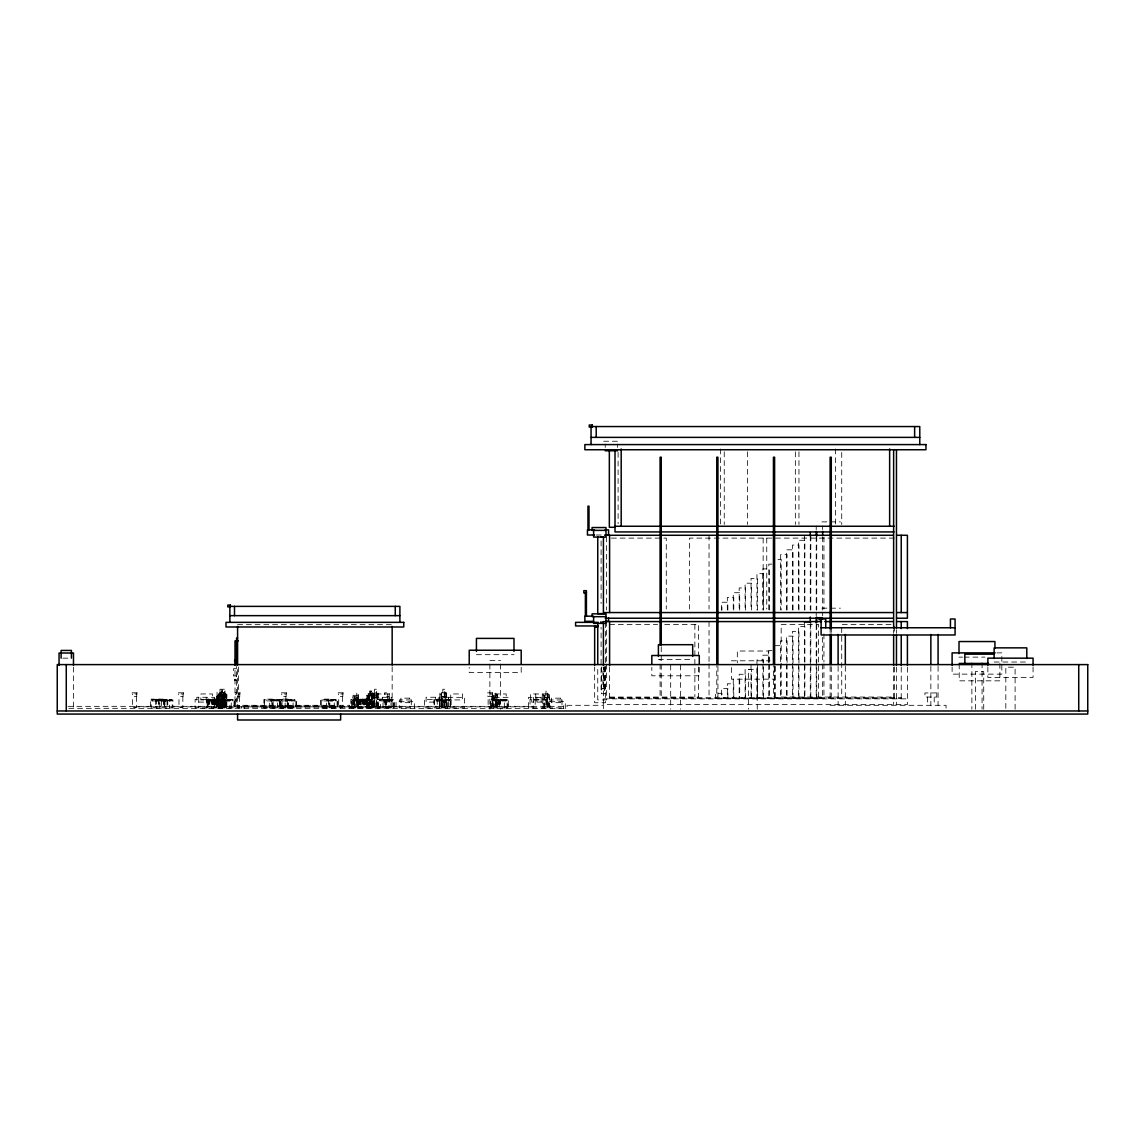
<?xml version="1.0" encoding="UTF-8"?>
<svg xmlns="http://www.w3.org/2000/svg" width="1145" height="1145" viewBox="0 0 1145 1145"><rect width="100%" height="100%" fill="white"/><g stroke="black" fill="none" stroke-linecap="round" stroke-linejoin="round"><path stroke-width="0.75" stroke-dasharray="5 3.75" d="M603.673 441.24L617.584 441.24M821.881 521.877L840.43 521.877M596.244 535.016L606.506 535.016M611.373 538.107L666.275 538.107L666.275 608.983M894.274 538.107L689.462 538.107L689.462 608.983M777.956 559.361L781.176 559.361L781.176 610.042M772.031 564.127L768.81 564.127L768.81 610.027M821.881 608.181L840.43 608.181M609.598 624.411L657.588 624.411M664.701 624.411L698.479 624.411L698.479 654.539M891.01 624.411L841.718 624.411L841.718 697.062M237.587 624.669L392.162 624.669M774.736 645.665L781.176 645.665M772.031 650.432L768.81 650.432L768.81 698.092M996.909 652.879L1001.832 652.879M476.434 654.682L513.99 654.682M959.009 657.13L962.573 657.13M964.176 657.13L984.958 657.13M62.832 658.16L67.984 658.16M658.404 659.577L692.696 659.577M489.874 660.608L500.551 660.608M731.369 660.794L770.055 660.794M994.132 662.025L1026.793 662.025M236.557 668.723L233.465 668.723L233.465 675.936L236.557 675.936M601.483 688.818L604.574 688.818L604.574 691.136L601.483 691.136M221.343 692.167L219.625 692.167L219.797 707.882M221.457 692.653L223.16 692.653L223.06 706.851M446.135 692.811L441.24 692.811L441.24 693.97L446.135 693.97M221.515 692.94L220.169 692.94L220.155 707.882M223.118 692.839L225.379 692.94L225.508 707.882M376.09 692.94L374.744 692.94L374.744 706.851M218.738 693.713L220.269 693.713M376.018 693.956L389.457 693.97L389.457 692.811L384.563 692.811L384.563 693.97M494.525 693.956L506.204 693.956L506.262 700.926L497.946 700.926L497.946 699.638M547.424 693.956L530.593 693.956L530.593 699.953L547.424 699.953M222.674 694.156L224.205 694.156M370.808 694.156L373.628 694.156L373.642 707.882L350.857 707.882L350.857 699.509L372.411 699.638M221.715 694.485L223.06 694.485M225.579 694.485L226.925 694.485L226.796 707.882M376.29 694.485L377.635 694.485M219.196 695.258L217.851 695.258L217.851 706.851M221.715 695.258L223.06 695.258M372.426 695.258L373.771 695.258L373.914 707.882L394.452 707.882L394.452 699.896L376.018 699.953M492.221 695.258L493.567 695.258L493.567 706.851M218.294 695.459L219.826 695.459M221.328 695.645L222.674 695.645M356.582 695.645L357.927 695.645L357.77 707.882M375.903 695.645L377.249 695.645L377.249 707.882M441.498 696.546L445.877 696.546L445.877 693.97M492.25 696.546L487.87 696.546L487.87 693.97M218.809 696.804L217.464 696.804L217.464 706.851M221.328 696.804L222.674 696.804M373.384 696.804L372.039 696.804L371.796 707.882M491.835 696.804L493.18 696.804L493.18 706.851M830.125 696.804L831.284 696.804L831.284 666.404M609.598 697.062L698.479 697.062M781.176 697.033L894.531 697.062M373.914 697.334L391.719 697.248L391.719 702.085L382.301 702.085L382.301 697.248M609.598 697.677L901.229 697.706M609.598 698.607L901.229 698.607M603.415 698.865L907.412 698.865M226.152 699.123L207.145 699.123L207.145 707.882L207.216 699.509M377.249 699.509L392.907 699.638L392.907 700.926L384.591 700.926L384.591 699.638M506.262 699.638L490.604 699.509L490.604 707.882L508.308 707.882L508.308 697.334L492.422 697.334L492.422 707.882M212.512 699.953L200.833 699.953L200.833 693.956L212.512 693.956L212.512 707.882M225.508 699.896L214.015 699.896L214.015 707.882M226.796 699.896L234.725 699.896L234.725 707.882L195.122 707.882L195.122 699.38L207.918 699.38L207.918 707.882L207.903 699.123M358.285 699.896L373.642 699.896M494.525 699.953L507.808 699.896L507.808 707.882M159.112 700.282L172.208 700.282L172.208 707.882M213.457 700.282L224.95 700.282L224.95 707.882M226.095 700.282L234.038 700.282L234.038 707.882M272.467 700.282L280.41 700.282L280.41 707.882M287.925 700.282L295.868 700.282L295.868 707.882M329.145 700.282L337.088 700.282L337.088 707.882M442.5 700.282L450.443 700.282L450.443 707.882M156.335 700.668L169.417 700.668L169.417 707.882M222.731 700.668L211.224 700.668L211.224 707.882M355.494 700.668L370.865 700.668M207.817 700.926L224.606 700.926M224.864 700.926L233.179 700.926L233.179 699.638L206.587 699.509L206.587 707.882M372.411 700.926L352.087 700.926L352.087 699.638M441.011 700.926L435.472 700.926L435.472 699.638M492.15 700.926L497.689 700.926L497.689 699.638M237.587 701.957L236.557 701.957L236.557 666.462M68.056 706.336L567.347 706.336M134.537 706.851L533.856 706.851M542.902 706.851L544.877 706.851L544.877 693.713L543.345 693.713L543.345 706.851M441.755 707.367L445.62 707.367L445.62 696.546M68.829 708.326L565.544 708.326M1033.062 666.948L1033.062 677.482L987.863 677.482L987.863 666.948M1015.1 709.227L1015.1 667.177L1005.825 667.177L1005.825 709.227M1001.832 656.414L1001.832 674.133L952.11 674.133L952.11 667.048M999.886 663.442L999.886 680.831L959.209 680.831L959.209 663.442M983.727 709.256L983.727 671.557L975.368 671.557L975.368 709.256M982.066 662.798L982.066 709.184M971.876 662.798L971.876 709.184M946.056 708.14L946.056 705.306L830.125 705.306L830.125 708.14M938.07 666.333L938.07 705.306M934.206 697.062L934.206 705.306M930.856 666.333L930.856 705.306M927.507 697.062L927.507 705.306M907.412 667.249L907.412 704.533L603.415 704.533L603.415 667.249M901.229 667.249L901.229 698.865M896.463 629.764L896.463 633.328M896.463 667.149L896.463 704.533M894.531 626.186L894.531 633.271M894.531 666.934L894.531 697.677M893.63 629.764L893.63 633.328M893.63 667.149L893.63 704.533M845.325 666.333L845.325 705.306M841.718 452.475L841.718 524.496M838.111 666.333L838.111 705.306M835.535 448.969L835.535 524.496M831.284 628.863L831.284 632.441M830.125 628.863L830.125 632.441M830.125 666.404L830.125 698.865M823.942 537.034L823.942 609.054M823.942 633.872L823.942 661.982M823.942 663.728L823.942 698.865M822.654 525.999L822.654 529.577M822.654 536.719L822.654 609.999M822.654 612.303L822.654 615.881M822.654 637.321L822.654 662.34M822.654 664.129L822.654 698.092L715.482 698.092L715.482 693.326L721.922 693.326L721.922 698.092M818.532 697.062L818.532 624.411L781.176 624.411L781.176 698.092M816.728 536.046L816.728 610.027M816.728 624.111L816.728 698.092M816.213 525.999L816.213 529.577M816.213 536.719L816.213 609.999M816.213 612.303L816.213 615.881M816.213 624.812L816.213 662.34M816.213 664.129L816.213 698.092M810.803 535.531L810.803 610.013M810.803 621.835L810.803 698.092M810.288 536.046L810.288 610.027M810.288 624.111L810.288 698.092M804.878 609.999L804.878 540.297L798.437 540.297L798.437 609.999M804.878 662.34L804.878 626.601L798.437 626.601L798.437 662.34M804.878 664.129L804.878 698.092M804.362 535.531L804.362 610.013M804.362 621.835L804.362 698.092M798.952 451.803L798.952 524.453M798.952 610.027L798.952 545.063L792.512 545.063L792.512 610.027M798.952 698.092L798.952 631.367L792.512 631.367L792.512 698.092M798.437 664.129L798.437 698.092M795.346 451.803L795.346 524.453M793.027 610.013L793.027 549.829L786.586 549.829L786.586 610.013M793.027 698.092L793.027 636.133L786.586 636.133L786.586 698.092M787.102 609.999L787.102 554.595L780.661 554.595L780.661 609.999M787.102 662.354L787.102 640.899L780.661 640.899L780.661 662.354M787.102 664.129L787.102 698.092M780.661 664.129L780.661 698.092M775.251 666.318L775.251 698.092M774.736 666.633L774.736 698.092M774.607 666.404L774.607 696.804L773.447 696.804L773.447 666.404M774.306 667.478L774.306 679.157L731.369 679.157L731.369 664.143M769.325 609.999L769.325 568.893L762.885 568.893L762.885 609.999M769.325 662.34L769.325 655.198L762.885 655.198L762.885 662.34M769.325 664.129L769.325 698.092M768.352 662.783L768.352 651.018L737.323 651.018L737.323 662.783M766.749 538.107L766.749 608.983M763.4 610.056L763.4 573.659L756.959 573.659L756.959 610.056M763.4 698.092L763.4 659.964L756.959 659.964L756.959 698.092M763.143 538.107L763.143 608.983M762.885 664.129L762.885 698.092M757.475 610.027L757.475 578.425L751.034 578.425L751.034 610.027M757.475 664.73L757.475 698.092M757.246 709.242L757.246 669.367L748.429 669.367L748.429 709.242M751.549 609.999L751.549 583.191L745.109 583.191L745.109 609.999M751.549 698.092L751.549 669.496L745.109 669.496L745.109 698.092M751.034 664.73L751.034 698.092M747.427 451.803L747.427 524.453M745.624 610.085L745.624 587.957L739.183 587.957L739.183 610.085M745.624 698.092L745.624 674.262L739.183 674.262L739.183 698.092M739.699 610.056L739.699 592.724L733.258 592.724L733.258 610.056M739.699 679.028L739.699 698.092M733.773 609.999L733.773 597.49L727.333 597.49L727.333 609.999M733.773 698.092L733.773 683.794L727.333 683.794L727.333 698.092M733.258 679.028L733.258 698.092M727.848 610.199L727.848 602.256L721.407 602.256L721.407 610.199M727.848 698.092L727.848 688.56L721.407 688.56L721.407 698.092M724.241 451.803L724.241 524.453M721.922 607.022L721.922 610.199M720.634 448.969L720.634 524.496M717.929 666.404L717.929 696.804L716.77 696.804L716.77 666.404M709.041 535.273L709.041 609.054M709.041 621.578L709.041 661.982M709.041 663.728L709.041 698.865M699.28 667.349L699.28 675.808L651.82 675.808L651.82 667.349M698.479 666.934L698.479 697.677M694.872 624.411L694.872 697.062M680.416 664.987L680.416 709.199M670.684 664.987L670.684 709.199M661.252 646.739L661.252 653.895M661.252 655.684L661.252 696.804L660.092 696.804L660.092 659.262M618.1 452.289L618.1 523.709M617.584 444.074L617.584 447.423M609.598 666.934L609.598 698.865M606.506 536.805L606.506 610.013M606.506 621.32L606.506 662.397M606.506 664.186L606.506 699.896L597.747 699.896L597.747 667.75M605.476 622.608L605.476 702.729L594.656 702.729L594.656 667.02M605.218 444.074L605.218 447.423M604.961 666.962L604.961 693.713L601.354 693.713L601.354 666.962M604.703 666.59L604.703 689.848L601.096 689.848L601.096 627.245M603.93 667.192L603.93 688.56L602.9 688.56L602.9 667.192M603.415 708.741L603.415 705.306L563.483 705.306L563.483 708.741M601.096 540.941L601.096 603.544M565.286 708.712L565.286 701.699L546.737 701.699L546.737 708.712M548.813 706.851L548.813 694.156L547.281 694.156L547.281 706.851M547.983 707.882L547.983 699.38L530.035 699.38L530.035 707.882M547.725 706.851L547.725 692.839L549.256 692.839L549.256 706.851L545.965 706.851L545.965 691.079L547.51 691.079L547.51 706.851M546.294 697.248L546.294 702.085L531.724 702.085L531.724 697.248M544.376 707.882L544.433 695.459L542.902 695.459L542.83 707.882M542.272 693.956L542.272 699.953M541.141 697.248L541.141 702.085M536.876 697.248L536.876 702.085M535.745 693.956L535.745 699.953M535.187 699.38L535.187 707.882M533.642 697.334L533.642 707.882M521.204 667.335L521.204 672.458L469.221 672.458L469.221 667.335M507.12 707.882L507.12 700.282L499.177 700.282L499.177 707.882L499.234 699.123L491.291 699.123L491.291 707.882M505.575 699.638L505.575 700.926M504.33 707.882L504.33 700.668L496.4 700.668L496.4 707.882M502.784 699.638L502.784 700.926M501.424 699.638L501.424 700.926M500.723 699.638L500.723 700.926M500.551 664.086L500.551 709.242M499.878 699.896L499.878 707.882M498.533 699.509L498.533 707.882M497.431 706.851L497.431 694.485L496.086 694.485L496.086 706.851M497.044 706.851L497.044 695.645L495.699 695.645L495.699 706.851M496.987 699.638L496.987 700.926M495.885 706.851L495.885 692.94L494.54 692.94L494.54 706.851M492.837 699.638L492.837 700.926M492.25 693.97L492.221 706.851M491.992 696.546L491.992 707.367L488.128 707.367L488.128 696.546M489.874 664.086L489.874 709.242M451.13 699.896L451.13 707.882M450.729 699.953L450.729 693.956L462.408 693.956L462.408 699.953L443.201 699.896L443.201 707.882M450.085 707.882L450.085 699.38L424.409 699.38L424.409 707.882L464.512 707.882L464.512 697.334L448.625 697.334L448.625 707.882M448.897 699.638L448.897 700.926M447.652 707.882L447.652 700.668L439.723 700.668L439.723 707.882M446.507 706.851L446.507 691.194L444.79 691.194L444.79 706.851M446.006 692.653L446.006 706.851M444.546 706.851L444.546 689.233L442.829 689.233L442.829 706.851M444.303 692.653L444.303 706.851M444.045 699.638L444.045 700.926M442.5 707.882L442.557 699.123L434.613 699.123L434.613 707.882M441.755 696.546L441.856 707.882M441.612 706.851L441.612 692.167L439.895 692.167L439.895 706.851M441.269 699.638L441.269 700.926L449.584 700.926L449.584 699.638L433.926 699.509L433.926 707.882M441.111 706.851L441.111 694.128L439.408 694.128L439.408 706.851M440.31 699.638L440.31 700.926M437.204 699.38L437.29 707.882M436.159 699.638L436.159 700.926M414.576 708.712L414.576 701.699L396.027 701.699L396.027 708.712M393.765 707.882L393.765 700.282L385.822 700.282L385.822 707.882L385.879 699.123L377.936 699.123L377.936 707.882M393.408 707.882L393.408 699.38L380.612 699.38L380.612 707.882M392.162 666.762L392.162 707.109L237.587 707.109L237.587 666.462M390.975 707.882L390.975 700.668L383.045 700.668L383.045 707.882M389.801 697.334L389.801 707.882M389.429 699.638L389.429 700.926M389.2 693.97L389.2 696.546L384.82 696.546L384.82 693.97M388.942 696.546L388.942 707.367L385.078 707.367L385.078 696.546M388.069 699.638L388.069 700.926M387.697 693.956L387.697 699.953M387.368 699.638L387.368 700.926M386.523 699.896L386.523 707.882M385.178 699.509L385.178 707.882M384.334 699.638L384.334 700.926L378.795 700.926L378.795 699.638M383.632 699.638L383.632 700.926M379.482 699.638L379.482 700.926M378.236 706.851L378.236 691.194L376.519 691.194L376.519 706.851M377.635 706.851L377.736 692.653L376.032 692.653L375.903 706.851M376.29 706.851L376.276 689.233L374.558 689.233L374.558 706.851M374.072 706.851L374.072 692.839L371.252 692.839L371.266 707.882M373.384 706.851L373.342 692.167L371.624 692.167L371.624 706.851M373.084 707.882L373.084 700.282L357.727 700.282L357.727 707.882M372.783 692.839L372.841 706.851M372.54 692.839L372.54 706.851M372.354 707.882L372.325 691.079L369.492 691.079L369.577 707.882M372.096 694.156L372.096 706.851M371.037 691.079L370.865 707.882M370.78 691.079L370.808 706.851M370.565 699.638L370.579 707.882M369.692 706.851L369.692 693.713L366.872 693.713L366.872 706.851M369.248 706.851L369.248 695.459L366.429 695.459L366.429 706.851M369.033 699.638L369.033 700.926M368.533 699.638L368.533 700.926M368.404 693.713L368.404 706.851M368.16 693.713L368.16 706.851M367.96 695.459L367.788 707.882M367.717 695.459L367.717 706.851M367.302 699.896L367.302 707.882L367.244 699.638M366.743 707.882L366.786 699.123L351.415 699.123L351.415 707.882M366.228 699.509L366.228 707.882M365.971 699.638L366.014 707.882M365.742 699.638L365.742 700.926M365.498 699.123L365.455 707.882M364.94 699.509L364.94 707.882M364.883 699.638L364.883 700.926M364.453 699.638L364.425 707.882M364.182 699.638L364.253 700.926M364.067 700.282L364.067 707.882M363.709 699.638L363.709 700.926M363.394 699.638L363.223 707.882M363.194 699.638L363.194 700.926M362.836 699.638L362.836 700.926M362.693 699.123L362.636 707.882M362.092 699.638L362.092 700.926M361.992 699.509L361.849 707.882M361.663 699.638L361.663 700.926M361.405 699.638L361.405 700.926M361.147 699.638L361.147 700.926M360.861 699.896L360.861 707.882M360.618 699.638L360.618 700.926M360.432 699.123L360.432 707.882M360.346 699.123L360.303 707.882M359.873 699.509L359.873 707.882M359.788 699.509L359.859 707.882M359.516 699.638L359.516 700.926M359.301 699.638L359.301 700.926M359.144 699.123L359.144 707.882M358.585 699.509L358.585 707.882M358.285 707.882L358.313 694.485L356.968 694.485L356.968 706.851M358.07 700.668L358.07 707.882M357.211 699.509L357.211 707.882M356.582 706.851L356.768 692.94L355.422 692.94L355.494 707.882M356.295 699.638L356.295 700.926M355.98 699.638L355.98 700.926M355.608 699.638L355.608 700.926M355.222 699.638L355.222 700.926M354.75 699.123L354.75 707.882M354.449 706.851L354.449 695.258L353.104 695.258L353.104 706.851M354.063 707.882L354.063 696.804L352.717 696.804L352.717 706.851M353.433 699.509L353.433 707.882M349.654 708.14L349.654 705.306L229.859 705.306L229.859 708.14M342.827 693.97L342.827 696.546L338.448 696.546L338.448 693.97M342.57 696.546L342.57 707.367L338.705 707.367L338.705 696.546M340.637 705.306L340.637 708.14M335.542 699.638L335.542 700.926M334.454 708.397L334.454 705.821L241.709 705.821L241.709 708.397M334.297 707.882L334.297 700.668L326.368 700.668L326.368 707.882M332.751 699.638L332.751 700.926M331.878 705.821L331.878 708.397M331.392 699.638L331.392 700.926M330.69 699.638L330.69 700.926M329.846 707.882L329.846 699.896L337.775 699.896L337.775 707.882L320.571 707.882L320.571 699.509L336.229 699.638L336.229 700.926L327.914 700.926L327.914 699.638M329.145 707.882L329.202 699.123L321.258 699.123L321.258 707.882M328.5 699.509L328.5 707.882M327.656 699.638L327.656 700.926L322.117 700.926L322.117 699.638M326.955 699.638L326.955 700.926M322.804 699.638L322.804 700.926M294.322 699.638L294.322 700.926M293.077 707.882L293.077 700.668L285.148 700.668L285.148 707.882M291.531 699.638L291.531 700.926M290.172 699.638L290.172 700.926M289.47 699.638L289.47 700.926M288.626 707.882L288.626 699.896L296.555 699.896L296.555 707.882L263.894 707.882L263.894 699.509L295.009 699.638L295.009 700.926L286.694 700.926L286.694 699.638M287.925 707.882L287.982 699.123L280.038 699.123L280.038 707.882M287.28 699.509L287.28 707.882M286.436 699.638L286.436 700.926L280.897 700.926L280.897 699.638M286.15 693.97L286.15 696.546L281.77 696.546L281.77 693.97M285.892 696.546L285.892 707.367L282.028 707.367L282.028 696.546M281.584 699.638L281.584 700.926M281.097 707.882L281.097 699.896L273.168 699.896L273.168 707.882M279.552 699.638L279.552 700.926L271.236 700.926L271.236 699.638M279.351 699.509L279.351 707.882M278.865 699.638L278.865 700.926M277.62 707.882L277.62 700.668L269.69 700.668L269.69 707.882M276.074 699.638L276.074 700.926M274.714 699.638L274.714 700.926M274.013 699.638L274.013 700.926M272.467 707.882L272.524 699.123L264.581 699.123L264.581 707.882M271.823 699.509L271.823 707.882M270.979 699.638L270.979 700.926L265.44 700.926L265.44 699.638M270.277 699.638L270.277 700.926M266.127 699.638L266.127 700.926M244.286 705.821L244.286 708.397M239.777 693.97L239.777 696.546L235.398 696.546L235.398 693.97M239.52 696.546L239.52 707.367L235.655 707.367L235.655 696.546M238.876 705.306L238.876 708.14M238.36 667.034L238.36 700.153L235.011 700.153L235.011 667.034M232.492 699.638L232.492 700.926M231.247 707.882L231.247 700.668L223.318 700.668L223.318 707.882M229.701 699.638L229.701 700.926M228.342 699.638L228.342 700.926M227.64 699.638L227.64 700.926M226.538 706.851L226.538 695.645L225.193 695.645L225.193 706.851M226.095 707.882L226.238 691.194L224.52 691.194L224.42 707.882M225.579 706.851L225.737 692.653L224.034 692.653L224.034 706.851M224.649 692.839L224.649 706.851M224.205 706.851L224.277 689.233L222.559 689.233L222.674 706.851M223.719 699.638L223.733 707.882M223.661 706.851L223.661 691.194L221.944 691.194L221.944 706.851M222.731 707.882L222.903 691.079L221.357 691.079L221.328 706.851M222.373 700.282L222.373 707.882M222.187 699.638L222.187 700.926M221.643 707.882L221.701 689.233L219.983 689.233L219.983 706.851M221.142 699.638L221.085 707.882M220.942 707.882L220.842 694.128L219.139 694.128L219.167 707.882M220.398 699.638L220.355 707.882M219.396 699.638L219.396 700.926M219.124 699.638L219.067 700.926M218.867 707.882L218.767 692.167L217.049 692.167L217.049 706.851M218.652 699.123L218.609 707.882M218.208 707.882L218.266 694.128L216.562 694.128L216.591 707.882M218.094 699.509L218.094 707.882M217.521 699.509L217.579 707.882M216.863 699.638L216.863 700.926M216.348 699.638L216.376 707.882M216.076 699.123L216.076 707.882M215.847 699.123L216.033 707.882M215.79 700.282L215.79 707.882M215.518 699.509L215.518 707.882M215.145 699.509L215.303 707.882M215.031 699.638L215.031 700.926M214.745 707.882L214.616 697.334L196.811 697.248L196.811 702.085L206.229 702.085L206.229 697.248M214.559 699.638L214.559 700.926M214.23 699.509L214.23 707.882M213.743 699.638L213.8 707.882M213.5 699.123L213.457 707.882M212.941 699.509L213.013 707.882M212.297 699.123L212.297 707.882M211.739 699.509L211.739 707.882M211.71 699.638L211.71 700.926M210.952 699.638L210.952 700.926M210.394 699.638L210.394 700.926M209.721 699.123L209.721 707.882M209.449 699.638L209.449 700.926M209.163 699.509L209.163 707.882M209.106 699.638L209.106 700.926M208.762 699.638L208.762 700.926M208.433 699.123L208.433 707.882M208.376 699.638L208.376 700.926M198.729 697.334L198.729 707.882M183.1 693.97L183.1 696.546L178.72 696.546L178.72 693.97M182.842 696.546L182.842 707.367L178.978 707.367L178.978 696.546M170.662 699.638L170.662 700.926M167.871 699.638L167.871 700.926M167.743 699.896L167.743 707.882M167.055 700.282L167.055 707.882M166.512 699.638L166.512 700.926M166.197 699.638L166.197 700.926M165.81 699.638L165.81 700.926M165.51 699.638L165.51 700.926M164.966 699.896L164.966 707.882M164.265 700.282L164.265 707.882L164.322 699.123L151.226 699.123L151.226 707.882M163.62 699.509L163.62 707.882M163.034 699.638L163.034 700.926M162.776 699.638L162.776 700.926M162.075 699.638L162.075 700.926M161.488 700.668L161.488 707.882M161.359 699.638L161.359 700.926M160.658 699.638L160.658 700.926M159.813 707.882L159.813 699.896L172.895 699.896L172.895 707.882L150.539 707.882L150.539 699.509L171.349 699.638L171.349 700.926L152.085 700.926L152.085 699.638M159.169 699.123L159.112 707.882M158.468 699.509L158.468 707.882M157.924 699.638L157.881 700.926M157.624 699.638L157.624 700.926M157.237 699.638L157.237 700.926M156.922 699.638L156.922 700.926M156.378 699.123L156.335 707.882M155.691 699.509L155.691 707.882M152.772 699.638L152.772 700.926M136.727 693.97L136.727 696.546L132.348 696.546L132.348 693.97M136.47 696.546L136.47 707.367L132.605 707.367L132.605 696.546M73.48 667.063L73.48 709.213M236.171 679.414L234.625 679.414L234.625 680.574L236.171 680.574L236.171 679.414M136.985 692.811L132.09 692.811L132.09 693.97L136.985 693.97L136.985 692.811M183.357 692.811L178.463 692.811L178.463 693.97L183.357 693.97L183.357 692.811M240.035 692.811L235.14 692.811L235.14 693.97L240.035 693.97L240.035 692.811M286.407 692.811L281.513 692.811L281.513 693.97L286.407 693.97L286.407 692.811M343.085 692.811L338.19 692.811L338.19 693.97L343.085 693.97L343.085 692.811M492.507 692.811L487.613 692.811L487.613 693.97L492.507 693.97L492.507 692.811M936.782 692.94L924.931 692.94L924.931 697.062L936.782 697.062L936.782 692.94M435.515 697.248L426.097 697.248L426.097 702.085L435.515 702.085L435.515 697.248M448.396 697.248L438.979 697.248L438.979 702.085L448.396 702.085L448.396 697.248M549.528 697.334L528.489 697.334L528.489 707.882L549.528 707.882L549.528 697.334M409.695 698.164L400.907 698.164L400.907 702.672L409.695 702.672L409.695 698.164M560.406 698.164L551.618 698.164L551.618 702.672L560.406 702.672L560.406 698.164M411.284 699.953L399.319 699.953L399.319 707.882L411.284 707.882L411.284 699.953M561.995 699.953L550.029 699.953L550.029 707.882L561.995 707.882L561.995 699.953"/><path stroke-width="1.5" d="M591.049 437.376L919.778 437.376M605.218 450.772L617.584 450.772M615.008 526.256L894.274 526.256M614.593 527.287L609.34 527.287L609.34 450.5M594.484 529.863L587.442 529.863L587.442 535.016L594.484 535.016M605.047 529.863L608.567 529.863L608.567 535.016L605.047 535.016M605.991 530.378L592.079 530.378L592.079 527.544L605.991 527.544L605.991 537.077L593.625 537.077L593.625 530.378M894.03 531.924L615.008 531.924L615.008 450.729M604.961 535.273L893.1 535.273M896.678 535.273L907.412 535.273L907.412 618.228L896.678 618.228M600.968 536.819L603.029 536.819M586.412 592.466L585.381 592.466L585.381 616.167M586.412 592.981L583.836 592.981L583.836 590.663L586.412 590.663L586.412 616.167M893.1 612.561L603.415 612.561L603.415 537.034M896.678 612.561L907.412 612.561M604.76 613.591L597.747 613.591L597.747 536.805M229.859 615.652L399.891 615.652M593.325 616.167L584.866 616.167L584.866 621.32L593.325 621.32M605.991 616.683L592.079 616.683L592.079 613.849L605.991 613.849L605.991 623.381L593.625 623.381L593.625 616.683M605.204 618.228L893.1 618.228M605.175 621.32L608.567 621.32L608.567 617.885M604.961 621.578L821.58 621.578M824.786 621.578L893.1 621.578M896.678 621.578L907.412 621.578L907.412 628.605M804.362 621.835L810.803 621.835M598.363 622.35L575.591 622.35L575.591 625.957L598.363 625.957M594.656 627.245L597.747 627.245M821.108 627.761L955.073 627.761M237.587 638.066L236.557 638.066L236.557 664.687M238.36 640.899L235.011 640.899L235.011 665.302M995.134 652.879L952.11 652.879L952.11 665.274M994.246 654.167L964.849 654.167L964.849 663.728M959.209 663.442L988.607 663.442M57.25 710.973L1087.75 710.973M1078.733 664.601L1078.733 710.973M1033.062 665.188L1033.062 658.16L987.863 658.16L987.863 665.188M1026.793 658.475L1026.793 647.855L994.132 647.855L994.132 658.475M994.933 648.471L994.933 641.543L959.009 641.543L959.009 653.666M950.436 627.761L950.436 619.001L955.073 619.001L955.073 634.974L821.108 634.974L821.108 619.001L825.745 619.001L825.745 627.761M938.07 634.459L938.07 664.572M930.856 634.459L930.856 664.572M919.778 444.589L919.778 426.555L591.049 426.555L591.049 444.589M914.626 426.555L914.626 437.376M907.412 635.632L907.412 665.488M901.229 535.273L901.229 612.561M901.229 621.578L901.229 628.605M901.229 635.632L901.229 665.488M896.463 449.971L896.463 627.99M896.463 635.103L896.463 665.374M893.63 449.971L893.63 627.99M893.63 635.103L893.63 665.374M889.636 448.969L889.636 526.256M845.325 634.459L845.325 664.572M838.111 634.459L838.111 664.572M831.284 628.863L831.284 457.213L830.125 457.213L830.125 628.863M831.284 634.23L831.284 664.615M830.125 634.23L830.125 664.615M822.654 531.366L822.654 534.93M816.728 532.525L816.728 536.046M816.728 617.069L816.728 622.35M816.213 531.366L816.213 534.93M816.213 617.67L816.213 623.023M810.288 532.525L810.288 536.046M810.288 617.069L810.288 622.35M774.607 664.615L774.607 457.213L773.447 457.213L773.447 664.615M717.929 664.615L717.929 457.213L716.77 457.213L716.77 664.615M699.28 663.971L699.28 655.512L651.82 655.512L651.82 663.971M692.696 656.271L692.696 644.692L658.404 644.692L658.404 656.271M661.252 644.95L661.252 457.213L660.092 457.213L660.092 644.95M621.191 448.969L621.191 526.256M609.598 535.273L609.598 612.561M609.598 621.578L609.598 665.488M603.415 621.578L603.415 665.488M603.029 621.706L603.029 623.123L600.968 623.123L600.968 621.706M597.747 623.109L597.747 664.186M596.202 426.555L596.202 437.376M594.656 625.943L594.656 665.231M588.988 529.863L588.988 506.162L587.957 506.162L587.957 529.863M521.204 663.914L521.204 650.231L469.221 650.231L469.221 663.914M513.99 651.419L513.99 638.395L476.434 638.395L476.434 651.419M399.891 622.35L399.891 606.378L229.859 606.378L229.859 622.35M395.254 606.378L395.254 615.652M392.162 626.429L392.162 665.016M340.637 713.979L340.637 719.99L237.587 719.99L237.587 713.979M237.587 626.429L237.587 665.016M234.496 606.378L234.496 615.652M73.48 665.302L73.48 653.008L59.053 653.008L59.053 665.302M71.419 658.16L71.419 650.432L61.114 650.432L61.114 658.16M66.267 664.601L66.267 710.973M592.337 425.01L589.246 425.01L589.246 427.071L592.337 427.071L592.337 425.01M925.962 444.589L584.866 444.589L584.866 449.742L925.962 449.742L925.962 444.589M230.374 605.09L227.798 605.09L227.798 606.893L230.374 606.893L230.374 605.09M821.623 617.713L819.047 617.713L819.047 619.517L821.623 619.517L821.623 617.713M403.756 622.35L225.994 622.35L225.994 626.988L403.756 626.988L403.756 622.35M236.171 660.35L234.625 660.35L234.625 661.509L236.171 661.509L236.171 660.35M1087.75 664.601L57.25 664.601L57.25 714.065L1087.75 714.065L1087.75 664.601"/></g></svg>
